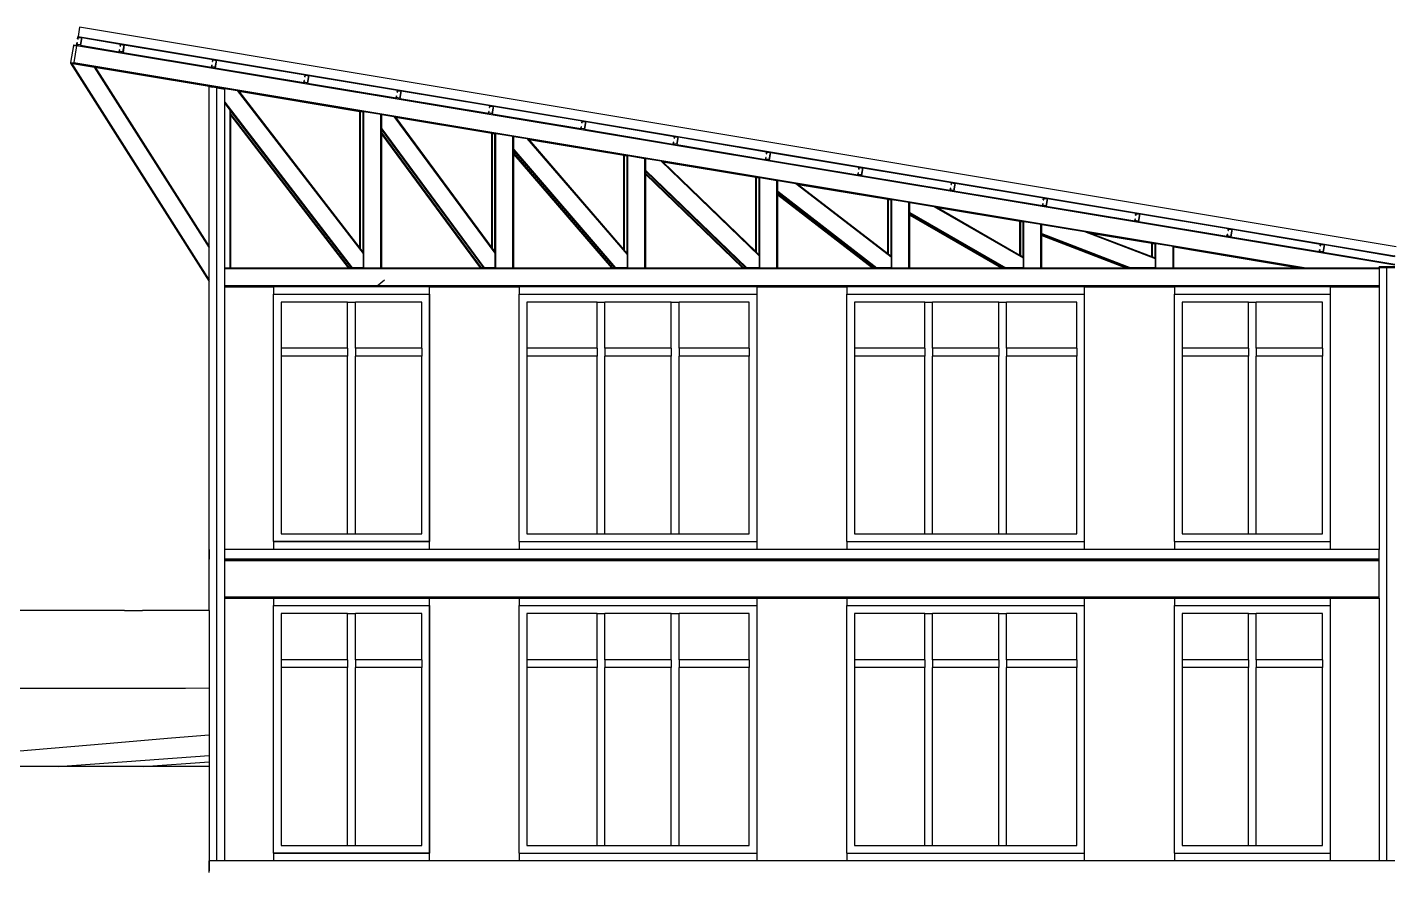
# Model space of a CAD drawing. Extents: x -53 to 53, y -13 to 12.
# Drawn here: x -43.05 to -25.52, y 1.38 to 12.21 of the extents above; entities that cross this region are included whole.
import ezdxf

# ---------------------------------------------------------------- set-up
doc = ezdxf.new("R2010")
doc.units = 0
doc.layers.get('0').update_dxf_attribs({"linetype": 'CONTINUOUS'})

msp = doc.modelspace()

# ---------------------------------------------------------------- linework, layer by layer
for p, q in [((-42.397, 12.096), (-42.398, 12.091)), ((-42.377, 12.215), (-42.397, 12.096)), ((-42.377, 12.215), (-42.397, 12.096)), ((-42.397, 12.096), (-25.517, 9.283)), ((-25.497, 9.401), (-42.377, 12.215)), ((-42.456, 11.982), (-42.492, 11.765)), ((-42.454, 11.992), (-42.456, 11.982)), ((-42.456, 11.982), (-42.417, 11.976)), ((-42.454, 11.992), (-42.415, 11.986)), ((-42.417, 11.976), (-42.452, 11.765)), ((-42.416, 11.982), (-42.417, 11.976)), ((-42.415, 11.986), (-42.416, 11.982)), ((-42.416, 11.982), (-25.516, 9.166)), ((-42.414, 11.992), (-42.415, 11.986)), ((-42.414, 11.992), (-42.41, 12.017)), ((-42.365, 11.984), (-42.414, 11.992)), ((-42.405, 12.016), (-42.41, 12.017)), ((-42.408, 11.996), (-42.405, 12.016)), ((-42.369, 11.99), (-42.408, 11.996)), ((-42.402, 12.066), (-42.398, 12.091)), ((-42.402, 12.066), (-42.397, 12.065)), ((-42.398, 12.091), (-42.348, 12.083)), ((-42.397, 12.065), (-42.394, 12.085)), ((-42.394, 12.085), (-42.354, 12.078)), ((-42.354, 12.078), (-42.369, 11.99)), ((-42.348, 12.083), (-42.365, 11.984)), ((-42.365, 11.984), (-41.87, 11.901)), ((-42.348, 12.083), (-41.853, 12)), ((-41.87, 11.901), (-41.866, 11.926)), ((-41.861, 11.925), (-41.866, 11.926)), ((-41.864, 11.906), (-41.861, 11.925)), ((-41.857, 11.975), (-41.853, 12)), ((-41.857, 11.975), (-41.853, 11.975)), ((-41.853, 12), (-41.804, 11.992)), ((-41.853, 11.975), (-41.849, 11.994)), ((-41.849, 11.994), (-41.81, 11.988)), ((-41.81, 11.988), (-41.825, 11.899)), ((-41.804, 11.992), (-41.82, 11.893)), ((-41.804, 11.992), (-40.67, 11.803)), ((-42.492, 11.765), (-42.494, 11.755)), ((-42.494, 11.755), (-40.716, 11.459)), ((-42.493, 11.755), (-42.494, 11.755)), ((-42.493, 11.755), (-42.494, 11.755)), ((-42.493, 11.755), (-42.494, 11.755)), ((-42.493, 11.755), (-40.716, 8.954)), ((-42.48, 11.753), (-42.493, 11.755)), ((-42.492, 11.765), (-42.453, 11.759)), ((-42.188, 11.704), (-42.48, 11.753)), ((-42.48, 11.753), (-40.716, 8.972)), ((-42.453, 11.759), (-42.454, 11.755)), ((-42.454, 11.755), (-40.714, 11.466)), ((-42.452, 11.765), (-42.453, 11.759)), ((-42.452, 11.765), (-26.649, 9.131)), ((-41.82, 11.893), (-41.87, 11.901)), ((-41.825, 11.899), (-41.864, 11.906)), ((-41.82, 11.893), (-40.686, 11.704)), ((-40.674, 11.778), (-40.67, 11.803)), ((-40.674, 11.778), (-40.669, 11.777)), ((-40.67, 11.803), (-40.62, 11.795)), ((-40.669, 11.777), (-40.666, 11.797)), ((-40.666, 11.797), (-40.626, 11.79)), ((-40.626, 11.79), (-40.641, 11.702)), ((-40.62, 11.795), (-40.637, 11.696)), ((-40.62, 11.795), (-39.486, 11.605)), ((-42.176, 11.702), (-42.188, 11.704)), ((-42.188, 11.704), (-40.716, 9.384)), ((-42.176, 11.702), (-40.716, 9.402)), ((-40.686, 11.704), (-40.682, 11.729)), ((-40.637, 11.696), (-40.686, 11.704)), ((-40.677, 11.728), (-40.682, 11.729)), ((-40.68, 11.708), (-40.677, 11.728)), ((-40.641, 11.702), (-40.68, 11.708)), ((-40.637, 11.696), (-39.502, 11.507)), ((-39.49, 11.581), (-39.486, 11.605)), ((-39.49, 11.581), (-39.485, 11.58)), ((-39.486, 11.605), (-39.437, 11.597)), ((-39.485, 11.58), (-39.482, 11.6)), ((-39.482, 11.6), (-39.442, 11.593)), ((-39.442, 11.593), (-39.457, 11.504)), ((-39.437, 11.597), (-39.453, 11.499)), ((-39.437, 11.597), (-38.302, 11.408)), ((-40.716, 11.459), (-40.714, 11.466)), ((-40.716, 11.456), (-40.716, 11.459)), ((-40.716, 11.456), (-40.716, 11.456)), ((-40.71, 11.455), (-40.716, 11.456)), ((-40.716, 9.402), (-40.716, 11.456)), ((-40.514, 11.432), (-40.714, 11.466)), ((-40.676, 11.449), (-40.71, 11.455)), ((-40.71, 11.455), (-40.676, 11.449)), ((-40.676, 11.449), (-40.676, 11.449)), ((-40.616, 11.439), (-40.676, 11.449)), ((-40.616, 1.521), (-40.616, 11.439)), ((-40.616, 11.439), (-40.516, 11.422)), ((-40.516, 11.422), (-40.514, 11.432)), ((-40.516, 11.254), (-40.516, 11.422)), ((-40.514, 11.432), (-40.355, 11.406)), ((-40.355, 11.406), (-38.743, 9.312)), ((-40.355, 11.406), (-40.341, 11.403)), ((-40.341, 11.403), (-38.743, 11.137)), ((-40.341, 11.403), (-40.335, 11.396)), ((-40.335, 11.396), (-38.783, 11.137)), ((-40.335, 11.396), (-38.783, 9.38)), ((-39.502, 11.507), (-39.498, 11.532)), ((-39.453, 11.499), (-39.502, 11.507)), ((-39.493, 11.531), (-39.498, 11.532)), ((-39.497, 11.511), (-39.493, 11.531)), ((-39.457, 11.504), (-39.497, 11.511)), ((-39.453, 11.499), (-38.319, 11.31)), ((-38.306, 11.384), (-38.302, 11.408)), ((-38.302, 11.408), (-38.253, 11.4)), ((-38.302, 11.383), (-38.298, 11.402)), ((-38.298, 11.402), (-38.259, 11.396)), ((-38.259, 11.396), (-38.274, 11.307)), ((-38.253, 11.4), (-38.269, 11.301)), ((-38.253, 11.4), (-37.119, 11.211)), ((-40.516, 11.238), (-40.516, 11.254)), ((-40.516, 11.254), (-38.882, 9.131)), ((-40.516, 9.131), (-40.516, 11.238)), ((-40.516, 11.238), (-40.446, 11.146)), ((-38.319, 11.31), (-38.315, 11.334)), ((-38.269, 11.301), (-38.319, 11.31)), ((-38.31, 11.333), (-38.315, 11.334)), ((-38.313, 11.314), (-38.31, 11.333)), ((-38.274, 11.307), (-38.313, 11.314)), ((-38.306, 11.384), (-38.302, 11.383)), ((-38.269, 11.301), (-37.135, 11.112)), ((-40.446, 9.131), (-40.446, 11.146)), ((-40.446, 11.146), (-40.436, 11.134)), ((-40.436, 11.098), (-40.436, 11.134)), ((-40.436, 11.134), (-38.895, 9.131)), ((-40.436, 11.082), (-40.436, 11.098)), ((-40.436, 11.098), (-38.922, 9.131)), ((-40.436, 11.082), (-38.935, 9.131)), ((-40.436, 9.131), (-40.436, 11.082)), ((-38.783, 9.38), (-38.783, 11.137)), ((-38.774, 11.135), (-38.783, 11.137)), ((-38.774, 9.367), (-38.774, 11.135)), ((-38.774, 11.135), (-38.743, 11.13)), ((-38.734, 11.135), (-38.743, 11.137)), ((-38.743, 11.13), (-38.743, 11.137)), ((-38.743, 9.328), (-38.743, 11.13)), ((-38.734, 9.131), (-38.734, 11.135)), ((-38.734, 11.135), (-38.513, 11.099)), ((-38.513, 9.131), (-38.513, 11.099)), ((-38.503, 11.097), (-38.513, 11.099)), ((-38.503, 10.912), (-38.503, 11.097)), ((-38.503, 11.097), (-38.347, 11.071)), ((-38.347, 11.071), (-37.051, 9.317)), ((-38.347, 11.071), (-38.333, 11.069)), ((-38.333, 11.069), (-37.051, 10.855)), ((-38.333, 11.069), (-38.328, 11.061)), ((-38.328, 11.061), (-37.091, 10.855)), ((-38.328, 11.061), (-37.091, 9.387)), ((-37.135, 11.112), (-37.131, 11.137)), ((-37.086, 11.104), (-37.135, 11.112)), ((-37.126, 11.136), (-37.131, 11.137)), ((-37.129, 11.116), (-37.126, 11.136)), ((-37.09, 11.11), (-37.129, 11.116)), ((-37.123, 11.186), (-37.119, 11.211)), ((-37.123, 11.186), (-37.118, 11.185)), ((-37.119, 11.211), (-37.069, 11.203)), ((-37.118, 11.185), (-37.115, 11.205)), ((-37.115, 11.205), (-37.075, 11.199)), ((-37.075, 11.199), (-37.09, 11.11)), ((-37.069, 11.203), (-37.086, 11.104)), ((-37.086, 11.104), (-35.951, 10.915)), ((-37.069, 11.203), (-35.935, 11.014)), ((-38.503, 10.912), (-38.511, 10.906)), ((-38.511, 10.906), (-38.503, 10.895)), ((-38.503, 10.912), (-37.188, 9.131)), ((-38.503, 10.895), (-38.503, 10.912)), ((-38.503, 10.895), (-37.2, 9.131)), ((-38.503, 10.857), (-38.503, 10.895)), ((-35.951, 10.915), (-35.947, 10.94)), ((-35.902, 10.907), (-35.951, 10.915)), ((-35.942, 10.939), (-35.947, 10.94)), ((-35.946, 10.919), (-35.942, 10.939)), ((-35.906, 10.913), (-35.946, 10.919)), ((-35.939, 10.989), (-35.935, 11.014)), ((-35.939, 10.989), (-35.934, 10.988)), ((-35.935, 11.014), (-35.886, 11.005)), ((-35.934, 10.988), (-35.931, 11.008)), ((-35.931, 11.008), (-35.891, 11.001)), ((-35.891, 11.001), (-35.906, 10.913)), ((-35.886, 11.005), (-35.902, 10.907)), ((-35.902, 10.907), (-34.768, 10.718)), ((-35.886, 11.005), (-34.751, 10.816)), ((-38.503, 10.857), (-37.228, 9.131)), ((-38.503, 10.841), (-38.503, 10.857)), ((-38.503, 9.131), (-38.503, 10.841)), ((-38.503, 10.841), (-37.24, 9.131)), ((-37.091, 9.387), (-37.091, 10.855)), ((-37.081, 10.853), (-37.091, 10.855)), ((-37.081, 9.374), (-37.081, 10.853)), ((-37.081, 10.853), (-37.051, 10.848)), ((-37.041, 10.853), (-37.051, 10.855)), ((-37.051, 10.848), (-37.051, 10.855)), ((-37.051, 9.333), (-37.051, 10.848)), ((-37.041, 9.131), (-37.041, 10.853)), ((-37.041, 10.853), (-36.821, 10.817)), ((-36.821, 9.131), (-36.821, 10.817)), ((-36.811, 10.815), (-36.821, 10.817)), ((-36.811, 10.646), (-36.811, 10.815)), ((-36.811, 10.815), (-36.641, 10.787)), ((-36.641, 10.787), (-35.358, 9.3)), ((-36.641, 10.787), (-36.626, 10.784)), ((-36.626, 10.784), (-35.358, 10.573)), ((-36.626, 10.784), (-36.619, 10.776)), ((-36.619, 10.776), (-35.398, 10.573)), ((-36.619, 10.776), (-35.398, 9.361)), ((-34.768, 10.718), (-34.764, 10.742)), ((-34.718, 10.71), (-34.768, 10.718)), ((-34.759, 10.742), (-34.764, 10.742)), ((-34.762, 10.722), (-34.759, 10.742)), ((-34.723, 10.715), (-34.762, 10.722)), ((-34.755, 10.792), (-34.751, 10.816)), ((-34.755, 10.792), (-34.75, 10.791)), ((-34.751, 10.816), (-34.702, 10.808)), ((-34.75, 10.791), (-34.747, 10.811)), ((-34.747, 10.811), (-34.708, 10.804)), ((-34.708, 10.804), (-34.723, 10.715)), ((-34.702, 10.808), (-34.718, 10.71)), ((-34.718, 10.71), (-33.584, 10.52)), ((-34.702, 10.808), (-33.568, 10.619)), ((-36.811, 10.631), (-36.811, 10.646)), ((-36.811, 10.646), (-35.504, 9.131)), ((-36.811, 10.631), (-35.517, 9.131)), ((-36.811, 10.6), (-36.811, 10.631)), ((-36.811, 10.6), (-35.544, 9.131)), ((-36.811, 10.585), (-36.811, 10.6)), ((-36.811, 9.131), (-36.811, 10.585)), ((-36.811, 10.585), (-35.557, 9.131)), ((-35.398, 9.361), (-35.398, 10.573)), ((-35.398, 10.573), (-35.389, 10.571)), ((-35.389, 9.35), (-35.389, 10.571)), ((-35.389, 10.571), (-35.358, 10.566)), ((-35.358, 10.573), (-35.349, 10.571)), ((-35.358, 10.566), (-35.358, 10.573)), ((-35.358, 9.315), (-35.358, 10.566)), ((-35.349, 9.131), (-35.349, 10.571)), ((-35.349, 10.571), (-35.128, 10.534)), ((-35.128, 9.131), (-35.128, 10.534)), ((-35.128, 10.534), (-35.118, 10.533)), ((-35.118, 10.38), (-35.118, 10.533)), ((-35.118, 10.533), (-34.926, 10.501)), ((-33.584, 10.52), (-33.58, 10.545)), ((-33.535, 10.512), (-33.584, 10.52)), ((-33.575, 10.544), (-33.58, 10.545)), ((-33.578, 10.525), (-33.575, 10.544)), ((-33.539, 10.518), (-33.578, 10.525)), ((-33.572, 10.594), (-33.568, 10.619)), ((-33.572, 10.594), (-33.567, 10.594)), ((-33.568, 10.619), (-33.518, 10.611)), ((-33.567, 10.594), (-33.564, 10.613)), ((-33.564, 10.613), (-33.524, 10.607)), ((-33.524, 10.607), (-33.539, 10.518)), ((-33.518, 10.611), (-33.535, 10.512)), ((-33.518, 10.611), (-32.384, 10.422)), ((-35.118, 10.366), (-35.118, 10.38)), ((-35.118, 10.38), (-33.824, 9.131)), ((-35.118, 10.366), (-33.839, 9.131)), ((-35.118, 10.341), (-35.118, 10.366)), ((-34.926, 10.501), (-33.666, 9.284)), ((-34.926, 10.501), (-34.909, 10.498)), ((-34.909, 10.498), (-33.666, 10.291)), ((-34.909, 10.498), (-34.901, 10.49)), ((-34.901, 10.49), (-33.706, 10.291)), ((-34.901, 10.49), (-33.706, 9.337)), ((-33.535, 10.512), (-32.4, 10.323)), ((-32.4, 10.323), (-32.396, 10.348)), ((-32.391, 10.347), (-32.396, 10.348)), ((-32.395, 10.327), (-32.391, 10.347)), ((-32.388, 10.397), (-32.384, 10.422)), ((-32.388, 10.397), (-32.383, 10.396)), ((-32.384, 10.422), (-32.335, 10.414)), ((-32.383, 10.396), (-32.38, 10.416)), ((-32.38, 10.416), (-32.34, 10.409)), ((-32.34, 10.409), (-32.355, 10.321)), ((-32.335, 10.414), (-32.351, 10.315)), ((-32.335, 10.414), (-31.2, 10.225)), ((-35.118, 10.341), (-33.864, 9.131)), ((-35.118, 10.327), (-35.118, 10.341)), ((-35.118, 9.131), (-35.118, 10.327)), ((-35.118, 10.327), (-33.879, 9.131)), ((-33.706, 9.337), (-33.706, 10.291)), ((-33.706, 10.291), (-33.696, 10.289)), ((-33.696, 9.327), (-33.696, 10.289)), ((-33.696, 10.289), (-33.666, 10.284)), ((-33.666, 10.291), (-33.656, 10.289)), ((-33.666, 10.284), (-33.666, 10.291)), ((-33.666, 9.298), (-33.666, 10.284)), ((-33.656, 9.131), (-33.656, 10.289)), ((-33.656, 10.289), (-33.436, 10.252)), ((-33.436, 9.131), (-33.436, 10.252)), ((-33.436, 10.252), (-33.426, 10.251)), ((-33.426, 10.112), (-33.426, 10.251)), ((-33.426, 10.251), (-33.195, 10.212)), ((-33.195, 10.212), (-31.973, 9.27)), ((-33.195, 10.212), (-33.175, 10.209)), ((-33.175, 10.209), (-31.973, 10.009)), ((-33.175, 10.209), (-33.164, 10.2)), ((-33.164, 10.2), (-32.013, 10.009)), ((-33.164, 10.2), (-32.013, 9.314)), ((-32.351, 10.315), (-32.4, 10.323)), ((-32.355, 10.321), (-32.395, 10.327)), ((-32.351, 10.315), (-31.217, 10.126)), ((-31.204, 10.2), (-31.2, 10.225)), ((-31.204, 10.2), (-31.199, 10.199)), ((-31.2, 10.225), (-31.151, 10.216)), ((-31.199, 10.199), (-31.196, 10.219)), ((-31.196, 10.219), (-31.157, 10.212)), ((-31.157, 10.212), (-31.172, 10.123)), ((-31.151, 10.216), (-31.167, 10.118)), ((-31.151, 10.216), (-30.017, 10.027)), ((-33.426, 10.099), (-33.426, 10.112)), ((-33.426, 10.112), (-32.154, 9.131)), ((-33.426, 10.099), (-32.17, 9.131)), ((-33.426, 10.081), (-33.426, 10.099)), ((-33.426, 10.081), (-32.194, 9.131)), ((-33.426, 10.068), (-33.426, 10.081)), ((-33.426, 9.131), (-33.426, 10.068)), ((-33.426, 10.068), (-32.21, 9.131)), ((-32.013, 9.314), (-32.013, 10.009)), ((-32.013, 10.009), (-32.004, 10.007)), ((-32.004, 9.306), (-32.004, 10.007)), ((-32.004, 10.007), (-31.973, 10.002)), ((-31.973, 10.009), (-31.964, 10.007)), ((-31.973, 10.002), (-31.973, 10.009)), ((-31.973, 9.283), (-31.973, 10.002)), ((-31.964, 9.131), (-31.964, 10.007)), ((-31.964, 10.007), (-31.743, 9.97)), ((-31.217, 10.126), (-31.213, 10.151)), ((-31.167, 10.118), (-31.217, 10.126)), ((-31.208, 10.15), (-31.213, 10.151)), ((-31.211, 10.13), (-31.208, 10.15)), ((-31.172, 10.123), (-31.211, 10.13)), ((-31.167, 10.118), (-30.033, 9.929)), ((-30.021, 10.003), (-30.017, 10.027)), ((-30.021, 10.003), (-30.016, 10.002)), ((-30.017, 10.027), (-29.967, 10.019)), ((-30.016, 10.002), (-30.013, 10.021)), ((-30.013, 10.021), (-29.973, 10.015)), ((-29.973, 10.015), (-29.988, 9.926)), ((-29.967, 10.019), (-29.984, 9.92)), ((-29.967, 10.019), (-28.833, 9.83)), ((-31.743, 9.131), (-31.743, 9.97)), ((-31.743, 9.97), (-31.733, 9.969)), ((-31.733, 9.841), (-31.733, 9.969)), ((-31.733, 9.969), (-31.423, 9.917)), ((-31.733, 9.83), (-31.733, 9.841)), ((-31.733, 9.841), (-30.501, 9.131)), ((-31.733, 9.83), (-30.521, 9.131)), ((-31.733, 9.818), (-31.733, 9.83)), ((-31.733, 9.818), (-30.541, 9.131)), ((-31.733, 9.807), (-31.733, 9.818)), ((-31.423, 9.917), (-30.281, 9.258)), ((-31.423, 9.917), (-31.395, 9.912)), ((-31.395, 9.912), (-30.281, 9.727)), ((-31.395, 9.912), (-31.379, 9.903)), ((-31.379, 9.903), (-30.321, 9.727)), ((-31.379, 9.903), (-30.321, 9.293)), ((-30.033, 9.929), (-30.029, 9.953)), ((-29.984, 9.92), (-30.033, 9.929)), ((-30.024, 9.952), (-30.029, 9.953)), ((-30.027, 9.933), (-30.024, 9.952)), ((-29.988, 9.926), (-30.027, 9.933)), ((-29.984, 9.92), (-28.849, 9.731)), ((-28.837, 9.805), (-28.833, 9.83)), ((-28.833, 9.83), (-28.784, 9.822)), ((-28.832, 9.804), (-28.829, 9.824)), ((-28.829, 9.824), (-28.789, 9.818)), ((-28.789, 9.818), (-28.804, 9.729)), ((-28.784, 9.822), (-28.8, 9.723)), ((-28.784, 9.822), (-27.649, 9.633)), ((-31.733, 9.131), (-31.733, 9.807)), ((-31.733, 9.807), (-30.561, 9.131)), ((-30.321, 9.293), (-30.321, 9.727)), ((-30.311, 9.725), (-30.321, 9.727)), ((-30.311, 9.287), (-30.311, 9.725)), ((-30.311, 9.725), (-30.281, 9.72)), ((-30.271, 9.725), (-30.281, 9.727)), ((-30.281, 9.72), (-30.281, 9.727)), ((-30.281, 9.27), (-30.281, 9.72)), ((-30.271, 9.131), (-30.271, 9.725)), ((-30.271, 9.725), (-30.051, 9.688)), ((-30.051, 9.131), (-30.051, 9.688)), ((-30.051, 9.688), (-30.041, 9.687)), ((-30.041, 9.569), (-30.041, 9.687)), ((-30.041, 9.687), (-29.494, 9.595)), ((-28.849, 9.731), (-28.845, 9.756)), ((-28.8, 9.723), (-28.849, 9.731)), ((-28.84, 9.755), (-28.845, 9.756)), ((-28.844, 9.735), (-28.84, 9.755)), ((-28.804, 9.729), (-28.844, 9.735)), ((-28.837, 9.805), (-28.832, 9.804)), ((-28.8, 9.723), (-27.666, 9.534)), ((-30.041, 9.558), (-30.041, 9.569)), ((-30.041, 9.569), (-28.897, 9.131)), ((-30.041, 9.558), (-28.924, 9.131)), ((-30.041, 9.553), (-30.041, 9.558)), ((-30.041, 9.553), (-28.937, 9.131)), ((-30.041, 9.543), (-30.041, 9.553)), ((-30.041, 9.131), (-30.041, 9.543)), ((-30.041, 9.543), (-28.964, 9.131)), ((-29.494, 9.595), (-29.445, 9.587)), ((-29.494, 9.595), (-28.588, 9.249)), ((-29.445, 9.587), (-28.588, 9.445)), ((-29.445, 9.587), (-29.414, 9.575)), ((-29.414, 9.575), (-28.628, 9.445)), ((-29.414, 9.575), (-28.628, 9.275)), ((-27.666, 9.534), (-27.662, 9.559)), ((-27.616, 9.526), (-27.666, 9.534)), ((-27.657, 9.558), (-27.662, 9.559)), ((-27.66, 9.538), (-27.657, 9.558)), ((-27.621, 9.532), (-27.66, 9.538)), ((-27.653, 9.608), (-27.649, 9.633)), ((-27.653, 9.608), (-27.648, 9.607)), ((-27.649, 9.633), (-27.6, 9.624)), ((-27.648, 9.607), (-27.645, 9.627)), ((-27.645, 9.627), (-27.606, 9.62)), ((-27.606, 9.62), (-27.621, 9.532)), ((-27.6, 9.624), (-27.616, 9.526)), ((-27.616, 9.526), (-26.482, 9.337)), ((-27.6, 9.624), (-26.466, 9.435)), ((-40.716, 9.384), (-40.716, 9.402)), ((-40.716, 8.972), (-40.716, 9.384)), ((-38.783, 9.38), (-38.774, 9.367)), ((-38.774, 9.367), (-38.743, 9.328)), ((-38.743, 9.328), (-38.743, 9.312)), ((-38.743, 9.312), (-38.743, 9.131)), ((-37.091, 9.387), (-37.081, 9.374)), ((-37.081, 9.374), (-37.051, 9.333)), ((-37.051, 9.333), (-37.051, 9.317)), ((-37.051, 9.317), (-37.051, 9.131)), ((-35.398, 9.361), (-35.389, 9.35)), ((-35.389, 9.35), (-35.358, 9.315)), ((-35.358, 9.315), (-35.358, 9.3)), ((-35.358, 9.3), (-35.358, 9.131)), ((-33.706, 9.337), (-33.696, 9.327)), ((-33.696, 9.327), (-33.666, 9.298)), ((-33.666, 9.298), (-33.666, 9.284)), ((-32.013, 9.314), (-32.004, 9.306)), ((-32.004, 9.306), (-31.973, 9.283)), ((-30.321, 9.293), (-30.311, 9.287)), ((-28.628, 9.275), (-28.628, 9.445)), ((-28.628, 9.445), (-28.619, 9.443)), ((-28.619, 9.271), (-28.619, 9.443)), ((-28.619, 9.443), (-28.588, 9.438)), ((-28.588, 9.445), (-28.579, 9.443)), ((-28.588, 9.438), (-28.588, 9.445)), ((-28.588, 9.26), (-28.588, 9.438)), ((-28.579, 9.131), (-28.579, 9.443)), ((-28.579, 9.443), (-28.358, 9.406)), ((-28.358, 9.131), (-28.358, 9.406)), ((-28.358, 9.406), (-28.348, 9.405)), ((-28.348, 9.405), (-26.709, 9.131)), ((-28.348, 9.398), (-28.348, 9.405)), ((-28.348, 9.398), (-26.749, 9.131)), ((-28.348, 9.131), (-28.348, 9.398)), ((-26.482, 9.337), (-26.478, 9.361)), ((-26.433, 9.329), (-26.482, 9.337)), ((-26.473, 9.361), (-26.478, 9.361)), ((-26.476, 9.341), (-26.473, 9.361)), ((-26.437, 9.334), (-26.476, 9.341)), ((-26.47, 9.411), (-26.466, 9.435)), ((-26.47, 9.411), (-26.465, 9.41)), ((-26.466, 9.435), (-26.416, 9.427)), ((-26.465, 9.41), (-26.461, 9.43)), ((-26.461, 9.43), (-26.422, 9.423)), ((-26.422, 9.423), (-26.437, 9.334)), ((-26.416, 9.427), (-26.433, 9.329)), ((-26.433, 9.329), (-25.516, 9.176)), ((-26.416, 9.427), (-25.518, 9.277)), ((-40.516, 9.131), (-40.446, 9.131)), ((-40.516, 9.121), (-40.516, 9.131)), ((-40.516, 9.121), (-25.716, 9.121)), ((-40.516, 8.901), (-40.516, 9.121)), ((-40.446, 9.131), (-40.436, 9.131)), ((-40.436, 9.131), (-38.935, 9.131)), ((-38.922, 9.131), (-38.935, 9.131)), ((-38.895, 9.131), (-38.922, 9.131)), ((-38.882, 9.131), (-38.895, 9.131)), ((-38.743, 9.131), (-38.882, 9.131)), ((-38.743, 9.131), (-38.734, 9.131)), ((-38.734, 9.131), (-38.513, 9.131)), ((-38.513, 9.131), (-38.503, 9.131)), ((-38.503, 9.131), (-37.24, 9.131)), ((-37.228, 9.131), (-37.24, 9.131)), ((-37.2, 9.131), (-37.228, 9.131)), ((-37.188, 9.131), (-37.2, 9.131)), ((-37.051, 9.131), (-37.188, 9.131)), ((-37.051, 9.131), (-37.041, 9.131)), ((-37.041, 9.131), (-36.821, 9.131)), ((-36.821, 9.131), (-36.811, 9.131)), ((-36.811, 9.131), (-35.557, 9.131)), ((-35.544, 9.131), (-35.557, 9.131)), ((-35.517, 9.131), (-35.544, 9.131)), ((-35.504, 9.131), (-35.517, 9.131)), ((-35.358, 9.131), (-35.504, 9.131)), ((-35.358, 9.131), (-35.349, 9.131)), ((-35.349, 9.131), (-35.128, 9.131)), ((-35.128, 9.131), (-35.118, 9.131)), ((-35.118, 9.131), (-33.879, 9.131)), ((-33.864, 9.131), (-33.879, 9.131)), ((-33.839, 9.131), (-33.864, 9.131)), ((-33.824, 9.131), (-33.839, 9.131)), ((-33.666, 9.131), (-33.824, 9.131)), ((-33.666, 9.284), (-33.666, 9.131)), ((-33.666, 9.131), (-33.656, 9.131)), ((-33.656, 9.131), (-33.436, 9.131)), ((-33.436, 9.131), (-33.426, 9.131)), ((-33.426, 9.131), (-32.21, 9.131)), ((-32.194, 9.131), (-32.21, 9.131)), ((-32.17, 9.131), (-32.194, 9.131)), ((-32.154, 9.131), (-32.17, 9.131)), ((-31.973, 9.131), (-32.154, 9.131)), ((-31.973, 9.283), (-31.973, 9.27)), ((-31.973, 9.27), (-31.973, 9.131)), ((-31.973, 9.131), (-31.964, 9.131)), ((-31.964, 9.131), (-31.743, 9.131)), ((-31.743, 9.131), (-31.733, 9.131)), ((-31.733, 9.131), (-30.561, 9.131)), ((-30.541, 9.131), (-30.561, 9.131)), ((-30.521, 9.131), (-30.541, 9.131)), ((-30.501, 9.131), (-30.521, 9.131)), ((-30.281, 9.131), (-30.501, 9.131)), ((-30.311, 9.287), (-30.281, 9.27)), ((-30.281, 9.27), (-30.281, 9.258)), ((-30.281, 9.258), (-30.281, 9.131)), ((-30.281, 9.131), (-30.271, 9.131)), ((-30.271, 9.131), (-30.051, 9.131)), ((-30.051, 9.131), (-30.041, 9.131)), ((-30.041, 9.131), (-28.964, 9.131)), ((-28.937, 9.131), (-28.964, 9.131)), ((-28.924, 9.131), (-28.937, 9.131)), ((-28.897, 9.131), (-28.924, 9.131)), ((-28.588, 9.131), (-28.897, 9.131)), ((-28.628, 9.275), (-28.619, 9.271)), ((-28.619, 9.271), (-28.588, 9.26)), ((-28.588, 9.26), (-28.588, 9.249)), ((-28.588, 9.249), (-28.588, 9.131)), ((-28.588, 9.131), (-28.579, 9.131)), ((-28.579, 9.131), (-28.358, 9.131)), ((-28.358, 9.131), (-28.348, 9.131)), ((-28.348, 9.131), (-26.749, 9.131)), ((-26.749, 9.131), (-26.709, 9.131)), ((-26.709, 9.131), (-26.649, 9.131)), ((-26.649, 9.131), (-25.716, 9.131)), ((-25.516, 9.141), (-25.716, 9.141)), ((-25.716, 9.131), (-25.716, 9.141)), ((-25.616, 9.131), (-25.716, 9.131)), ((-25.716, 9.131), (-25.716, 9.121)), ((-25.716, 9.121), (-25.716, 8.901)), ((-25.516, 9.131), (-25.616, 9.131)), ((-25.616, 1.521), (-25.616, 9.131)), ((-25.517, 9.283), (-25.518, 9.277)), ((-25.517, 9.283), (-25.516, 9.288)), ((-40.716, 8.954), (-40.716, 8.972)), ((-40.716, 4.733), (-40.716, 8.954)), ((-38.467, 8.97), (-38.562, 8.896)), ((-40.516, 8.891), (-40.516, 8.901)), ((-40.516, 8.901), (-25.756, 8.901)), ((-40.516, 8.887), (-40.516, 8.891)), ((-40.516, 8.891), (-25.756, 8.891)), ((-40.516, 5.517), (-40.516, 8.887)), ((-40.516, 8.887), (-39.891, 8.887)), ((-39.891, 8.887), (-39.891, 8.791)), ((-39.891, 5.617), (-39.891, 8.791)), ((-39.891, 8.791), (-37.891, 8.791)), ((-39.891, 8.791), (-37.891, 8.791)), ((-39.891, 5.617), (-39.891, 8.791)), ((-38.602, 8.896), (-38.609, 8.891)), ((-38.602, 8.896), (-38.609, 8.891)), ((-38.602, 8.896), (-38.609, 8.891)), ((-38.596, 8.901), (-38.602, 8.896)), ((-38.596, 8.901), (-38.602, 8.896)), ((-38.596, 8.901), (-38.602, 8.896)), ((-38.562, 8.896), (-38.569, 8.891)), ((-38.556, 8.901), (-38.562, 8.896)), ((-37.891, 8.887), (-36.741, 8.887)), ((-37.891, 8.791), (-37.891, 8.887)), ((-37.891, 5.617), (-37.891, 8.791)), ((-37.891, 8.791), (-37.891, 5.617)), ((-36.741, 8.887), (-36.741, 8.791)), ((-36.741, 8.791), (-33.691, 8.791)), ((-36.741, 5.617), (-36.741, 8.791)), ((-33.691, 8.887), (-32.541, 8.887)), ((-33.691, 8.791), (-33.691, 8.887)), ((-33.691, 5.617), (-33.691, 8.791)), ((-32.541, 8.887), (-32.541, 8.791)), ((-32.541, 5.617), (-32.541, 8.791)), ((-32.541, 8.791), (-29.491, 8.791)), ((-29.491, 8.887), (-28.341, 8.887)), ((-29.491, 8.791), (-29.491, 8.887)), ((-29.491, 5.617), (-29.491, 8.791)), ((-28.341, 8.887), (-28.341, 8.791)), ((-28.341, 5.617), (-28.341, 8.791)), ((-28.341, 8.791), (-26.341, 8.791)), ((-26.341, 8.887), (-25.716, 8.887)), ((-26.341, 8.791), (-26.341, 8.887)), ((-26.341, 5.617), (-26.341, 8.791)), ((-25.756, 8.901), (-25.756, 8.891)), ((-25.756, 8.901), (-25.716, 8.901)), ((-25.756, 8.891), (-25.716, 8.891)), ((-25.716, 8.901), (-25.716, 8.891)), ((-25.716, 8.891), (-25.716, 8.887)), ((-25.716, 8.887), (-25.716, 5.517)), ((-38.941, 8.691), (-39.791, 8.691)), ((-39.791, 8.691), (-39.791, 8.097)), ((-38.941, 8.691), (-38.841, 8.691)), ((-38.941, 8.097), (-38.941, 8.691)), ((-37.991, 8.691), (-38.841, 8.691)), ((-38.841, 8.097), (-38.841, 8.691)), ((-37.991, 8.097), (-37.991, 8.691)), ((-35.741, 8.691), (-36.641, 8.691)), ((-36.641, 8.691), (-36.641, 8.097)), ((-35.741, 8.691), (-35.641, 8.691)), ((-35.741, 8.097), (-35.741, 8.691)), ((-35.641, 8.097), (-35.641, 8.691)), ((-34.791, 8.691), (-35.641, 8.691)), ((-34.791, 8.691), (-34.691, 8.691)), ((-34.791, 8.097), (-34.791, 8.691)), ((-34.691, 8.097), (-34.691, 8.691)), ((-33.791, 8.691), (-34.691, 8.691)), ((-33.791, 8.097), (-33.791, 8.691)), ((-31.541, 8.691), (-32.441, 8.691)), ((-32.441, 8.691), (-32.441, 8.097)), ((-31.541, 8.691), (-31.441, 8.691)), ((-31.541, 8.097), (-31.541, 8.691)), ((-31.441, 8.097), (-31.441, 8.691)), ((-30.591, 8.691), (-31.441, 8.691)), ((-30.591, 8.691), (-30.491, 8.691)), ((-30.591, 8.097), (-30.591, 8.691)), ((-30.491, 8.097), (-30.491, 8.691)), ((-29.591, 8.691), (-30.491, 8.691)), ((-29.591, 8.097), (-29.591, 8.691)), ((-27.391, 8.691), (-28.241, 8.691)), ((-28.241, 8.691), (-28.241, 8.097)), ((-27.391, 8.691), (-27.291, 8.691)), ((-27.391, 8.097), (-27.391, 8.691)), ((-26.441, 8.691), (-27.291, 8.691)), ((-27.291, 8.097), (-27.291, 8.691)), ((-26.441, 8.097), (-26.441, 8.691)), ((-38.941, 8.097), (-39.791, 8.097)), ((-39.791, 8.097), (-39.791, 7.997)), ((-38.941, 8.097), (-38.941, 7.997)), ((-37.991, 8.097), (-38.841, 8.097)), ((-38.841, 8.097), (-38.841, 7.997)), ((-37.991, 8.097), (-37.991, 7.997)), ((-35.741, 8.097), (-36.641, 8.097)), ((-36.641, 8.097), (-36.641, 7.997)), ((-35.741, 8.097), (-35.741, 7.997)), ((-34.791, 8.097), (-35.641, 8.097)), ((-35.641, 8.097), (-35.641, 7.997)), ((-34.791, 8.097), (-34.791, 7.997)), ((-33.791, 8.097), (-34.691, 8.097)), ((-34.691, 8.097), (-34.691, 7.997)), ((-33.791, 8.097), (-33.791, 7.997)), ((-31.541, 8.097), (-32.441, 8.097)), ((-32.441, 8.097), (-32.441, 7.997)), ((-31.541, 8.097), (-31.541, 7.997)), ((-30.591, 8.097), (-31.441, 8.097)), ((-31.441, 8.097), (-31.441, 7.997)), ((-30.591, 8.097), (-30.591, 7.997)), ((-29.591, 8.097), (-30.491, 8.097)), ((-30.491, 8.097), (-30.491, 7.997)), ((-29.591, 8.097), (-29.591, 7.997)), ((-27.391, 8.097), (-28.241, 8.097)), ((-28.241, 8.097), (-28.241, 7.997)), ((-27.391, 8.097), (-27.391, 7.997)), ((-26.441, 8.097), (-27.291, 8.097)), ((-27.291, 8.097), (-27.291, 7.997)), ((-26.441, 8.097), (-26.441, 7.997)), ((-38.941, 7.997), (-39.791, 7.997)), ((-39.791, 7.997), (-39.791, 5.717)), ((-38.941, 5.717), (-38.941, 7.997)), ((-37.991, 7.997), (-38.841, 7.997)), ((-38.841, 5.717), (-38.841, 7.997)), ((-37.991, 5.717), (-37.991, 7.997)), ((-35.741, 7.997), (-36.641, 7.997)), ((-36.641, 7.997), (-36.641, 5.717)), ((-35.741, 5.717), (-35.741, 7.997)), ((-34.791, 7.997), (-35.641, 7.997)), ((-35.641, 5.717), (-35.641, 7.997)), ((-34.791, 5.717), (-34.791, 7.997)), ((-33.791, 7.997), (-34.691, 7.997)), ((-34.691, 5.717), (-34.691, 7.997)), ((-33.791, 5.717), (-33.791, 7.997)), ((-31.541, 7.997), (-32.441, 7.997)), ((-32.441, 7.997), (-32.441, 5.717)), ((-31.541, 5.717), (-31.541, 7.997)), ((-30.591, 7.997), (-31.441, 7.997)), ((-31.441, 5.717), (-31.441, 7.997)), ((-30.591, 5.717), (-30.591, 7.997)), ((-29.591, 7.997), (-30.491, 7.997)), ((-30.491, 5.717), (-30.491, 7.997)), ((-29.591, 5.717), (-29.591, 7.997)), ((-27.391, 7.997), (-28.241, 7.997)), ((-28.241, 7.997), (-28.241, 5.717)), ((-27.391, 5.717), (-27.391, 7.997)), ((-26.441, 7.997), (-27.291, 7.997)), ((-27.291, 5.717), (-27.291, 7.997)), ((-26.441, 5.717), (-26.441, 7.997)), ((-39.891, 5.617), (-37.891, 5.617)), ((-39.891, 5.617), (-39.891, 5.517)), ((-37.891, 5.617), (-39.891, 5.617)), ((-39.791, 5.717), (-38.941, 5.717)), ((-38.941, 5.717), (-38.841, 5.717)), ((-38.841, 5.717), (-37.991, 5.717)), ((-37.891, 5.517), (-37.891, 5.617)), ((-36.741, 5.617), (-33.691, 5.617)), ((-36.741, 5.617), (-36.741, 5.517)), ((-36.641, 5.717), (-35.741, 5.717)), ((-35.741, 5.717), (-35.641, 5.717)), ((-35.641, 5.717), (-34.791, 5.717)), ((-34.791, 5.717), (-34.691, 5.717)), ((-34.691, 5.717), (-33.791, 5.717)), ((-33.691, 5.517), (-33.691, 5.617)), ((-32.541, 5.617), (-29.491, 5.617)), ((-32.541, 5.617), (-32.541, 5.517)), ((-32.441, 5.717), (-31.541, 5.717)), ((-31.541, 5.717), (-31.441, 5.717)), ((-31.441, 5.717), (-30.591, 5.717)), ((-30.591, 5.717), (-30.491, 5.717)), ((-30.491, 5.717), (-29.591, 5.717)), ((-29.491, 5.517), (-29.491, 5.617)), ((-28.341, 5.617), (-26.341, 5.617)), ((-28.341, 5.617), (-28.341, 5.517)), ((-28.241, 5.717), (-27.391, 5.717)), ((-27.391, 5.717), (-27.291, 5.717)), ((-27.291, 5.717), (-26.441, 5.717)), ((-26.341, 5.517), (-26.341, 5.617)), ((-40.716, 5.517), (-40.716, 5.397)), ((-39.891, 5.517), (-40.516, 5.517)), ((-40.516, 5.397), (-40.516, 5.517)), ((-37.891, 5.517), (-39.891, 5.517)), ((-36.741, 5.517), (-37.891, 5.517)), ((-33.691, 5.517), (-36.741, 5.517)), ((-32.541, 5.517), (-33.691, 5.517)), ((-29.491, 5.517), (-32.541, 5.517)), ((-28.341, 5.517), (-29.491, 5.517)), ((-26.341, 5.517), (-28.341, 5.517)), ((-25.716, 5.517), (-26.341, 5.517)), ((-25.716, 5.397), (-25.716, 5.517)), ((-40.716, 5.397), (-40.716, 5.391)), ((-40.516, 5.391), (-40.516, 5.397)), ((-40.516, 5.397), (-25.716, 5.397)), ((-40.516, 5.375), (-40.516, 5.391)), ((-40.516, 5.391), (-25.716, 5.391)), ((-40.516, 4.907), (-40.516, 5.375)), ((-40.516, 5.375), (-25.716, 5.375)), ((-25.716, 5.391), (-25.716, 5.397)), ((-25.716, 5.375), (-25.716, 5.391)), ((-25.716, 4.907), (-25.716, 5.375)), ((-41.8, 4.733), (-53.379, 4.733)), ((-41.8, 4.733), (-41.572, 4.733)), ((-40.716, 4.733), (-41.572, 4.733)), ((-40.716, 4.733), (-40.716, 4.301)), ((-40.516, 4.891), (-40.516, 4.907)), ((-40.516, 4.907), (-25.716, 4.907)), ((-40.516, 1.521), (-40.516, 4.891)), ((-40.516, 4.891), (-39.891, 4.891)), ((-39.891, 4.891), (-39.891, 4.796)), ((-39.891, 4.891), (-37.891, 4.891)), ((-39.891, 1.621), (-39.891, 4.796)), ((-39.891, 4.796), (-37.891, 4.796)), ((-39.891, 4.796), (-37.891, 4.796)), ((-39.891, 1.621), (-39.891, 4.796)), ((-37.891, 4.891), (-36.741, 4.891)), ((-37.891, 4.796), (-37.891, 4.891)), ((-37.891, 1.621), (-37.891, 4.796)), ((-37.891, 4.796), (-37.891, 1.621)), ((-36.741, 4.891), (-36.741, 4.796)), ((-36.741, 4.891), (-33.691, 4.891)), ((-36.741, 4.796), (-33.691, 4.796)), ((-36.741, 1.621), (-36.741, 4.796)), ((-33.691, 4.891), (-32.541, 4.891)), ((-33.691, 4.796), (-33.691, 4.891)), ((-33.691, 1.621), (-33.691, 4.796)), ((-32.541, 4.891), (-32.541, 4.796)), ((-32.541, 4.891), (-29.491, 4.891)), ((-32.541, 1.621), (-32.541, 4.796)), ((-32.541, 4.796), (-29.491, 4.796)), ((-29.491, 4.891), (-28.341, 4.891)), ((-29.491, 4.796), (-29.491, 4.891)), ((-29.491, 1.621), (-29.491, 4.796)), ((-28.341, 4.891), (-28.341, 4.796)), ((-28.341, 4.891), (-26.341, 4.891)), ((-28.341, 1.621), (-28.341, 4.796)), ((-28.341, 4.796), (-26.341, 4.796)), ((-26.341, 4.891), (-25.716, 4.891)), ((-26.341, 4.796), (-26.341, 4.891)), ((-26.341, 1.621), (-26.341, 4.796)), ((-25.716, 4.891), (-25.716, 4.907)), ((-25.716, 4.891), (-25.716, 1.521)), ((-39.791, 4.696), (-39.791, 4.101)), ((-38.941, 4.696), (-39.791, 4.696)), ((-38.941, 4.696), (-38.841, 4.696)), ((-38.941, 4.101), (-38.941, 4.696)), ((-37.991, 4.696), (-38.841, 4.696)), ((-38.841, 4.101), (-38.841, 4.696)), ((-37.991, 4.101), (-37.991, 4.696)), ((-36.641, 4.696), (-36.641, 4.101)), ((-35.741, 4.696), (-36.641, 4.696)), ((-35.741, 4.696), (-35.641, 4.696)), ((-35.741, 4.101), (-35.741, 4.696)), ((-35.641, 4.101), (-35.641, 4.696)), ((-34.791, 4.696), (-35.641, 4.696)), ((-34.791, 4.696), (-34.691, 4.696)), ((-34.791, 4.101), (-34.791, 4.696)), ((-33.791, 4.696), (-34.691, 4.696)), ((-34.691, 4.101), (-34.691, 4.696)), ((-33.791, 4.101), (-33.791, 4.696)), ((-32.441, 4.696), (-32.441, 4.101)), ((-31.541, 4.696), (-32.441, 4.696)), ((-31.541, 4.696), (-31.441, 4.696)), ((-31.541, 4.101), (-31.541, 4.696)), ((-31.441, 4.101), (-31.441, 4.696)), ((-30.591, 4.696), (-31.441, 4.696)), ((-30.591, 4.696), (-30.491, 4.696)), ((-30.591, 4.101), (-30.591, 4.696)), ((-29.591, 4.696), (-30.491, 4.696)), ((-30.491, 4.101), (-30.491, 4.696)), ((-29.591, 4.101), (-29.591, 4.696)), ((-28.241, 4.696), (-28.241, 4.101)), ((-27.391, 4.696), (-28.241, 4.696)), ((-27.391, 4.696), (-27.291, 4.696)), ((-27.391, 4.101), (-27.391, 4.696)), ((-26.441, 4.696), (-27.291, 4.696)), ((-27.291, 4.101), (-27.291, 4.696)), ((-26.441, 4.101), (-26.441, 4.696)), ((-40.716, 4.301), (-40.716, 3.739)), ((-38.941, 4.101), (-39.791, 4.101)), ((-39.791, 4.101), (-39.791, 4.001)), ((-38.941, 4.101), (-38.941, 4.001)), ((-37.991, 4.101), (-38.841, 4.101)), ((-38.841, 4.101), (-38.841, 4.001)), ((-37.991, 4.101), (-37.991, 4.001)), ((-35.741, 4.101), (-36.641, 4.101)), ((-36.641, 4.101), (-36.641, 4.001)), ((-35.741, 4.101), (-35.741, 4.001)), ((-34.791, 4.101), (-35.641, 4.101)), ((-35.641, 4.101), (-35.641, 4.001)), ((-34.791, 4.101), (-34.791, 4.001)), ((-33.791, 4.101), (-34.691, 4.101)), ((-34.691, 4.101), (-34.691, 4.001)), ((-33.791, 4.101), (-33.791, 4.001)), ((-31.541, 4.101), (-32.441, 4.101)), ((-32.441, 4.101), (-32.441, 4.001)), ((-31.541, 4.101), (-31.541, 4.001)), ((-30.591, 4.101), (-31.441, 4.101)), ((-31.441, 4.101), (-31.441, 4.001)), ((-30.591, 4.101), (-30.591, 4.001)), ((-29.591, 4.101), (-30.491, 4.101)), ((-30.491, 4.101), (-30.491, 4.001)), ((-29.591, 4.101), (-29.591, 4.001)), ((-27.391, 4.101), (-28.241, 4.101)), ((-28.241, 4.101), (-28.241, 4.001)), ((-27.391, 4.101), (-27.391, 4.001)), ((-26.441, 4.101), (-27.291, 4.101)), ((-27.291, 4.101), (-27.291, 4.001)), ((-26.441, 4.101), (-26.441, 4.001)), ((-38.941, 4.001), (-39.791, 4.001)), ((-39.791, 4.001), (-39.791, 1.721)), ((-38.941, 1.721), (-38.941, 4.001)), ((-37.991, 4.001), (-38.841, 4.001)), ((-38.841, 1.721), (-38.841, 4.001)), ((-37.991, 1.721), (-37.991, 4.001)), ((-35.741, 4.001), (-36.641, 4.001)), ((-36.641, 4.001), (-36.641, 1.721)), ((-35.741, 1.721), (-35.741, 4.001)), ((-34.791, 4.001), (-35.641, 4.001)), ((-35.641, 1.721), (-35.641, 4.001)), ((-34.791, 1.721), (-34.791, 4.001)), ((-33.791, 4.001), (-34.691, 4.001)), ((-34.691, 1.721), (-34.691, 4.001)), ((-33.791, 1.721), (-33.791, 4.001)), ((-31.541, 4.001), (-32.441, 4.001)), ((-32.441, 4.001), (-32.441, 1.721)), ((-31.541, 1.721), (-31.541, 4.001)), ((-30.591, 4.001), (-31.441, 4.001)), ((-31.441, 1.721), (-31.441, 4.001)), ((-30.591, 1.721), (-30.591, 4.001)), ((-29.591, 4.001), (-30.491, 4.001)), ((-30.491, 1.721), (-30.491, 4.001)), ((-29.591, 1.721), (-29.591, 4.001)), ((-27.391, 4.001), (-28.241, 4.001)), ((-28.241, 4.001), (-28.241, 1.721)), ((-27.391, 1.721), (-27.391, 4.001)), ((-26.441, 4.001), (-27.291, 4.001)), ((-27.291, 1.721), (-27.291, 4.001)), ((-26.441, 1.721), (-26.441, 4.001)), ((-42.652, 3.733), (-44.299, 3.733)), ((-42.397, 3.733), (-42.652, 3.733)), ((-41.017, 3.733), (-42.397, 3.733)), ((-40.716, 3.739), (-41.017, 3.733)), ((-40.716, 3.739), (-40.716, 3.199)), ((-40.716, 3.199), (-40.716, 3.136)), ((-42.037, 3.023), (-43.193, 2.924)), ((-41.197, 3.095), (-42.037, 3.023)), ((-40.716, 3.136), (-41.197, 3.095)), ((-40.716, 3.136), (-40.716, 2.874)), ((-42.652, 2.733), (-40.716, 2.874)), ((-40.716, 2.874), (-40.716, 2.794)), ((-42.652, 2.733), (-43.262, 2.733)), ((-41.557, 2.733), (-42.652, 2.733)), ((-41.557, 2.733), (-40.716, 2.794)), ((-40.716, 2.733), (-41.557, 2.733)), ((-40.716, 2.794), (-40.716, 2.733)), ((-40.716, 2.733), (-40.716, 2.431)), ((-40.716, 2.431), (-40.716, 1.733)), ((-40.716, 1.733), (-40.716, 1.521)), ((-39.891, 1.621), (-37.891, 1.621)), ((-39.891, 1.621), (-39.891, 1.521)), ((-37.891, 1.621), (-39.891, 1.621)), ((-39.791, 1.721), (-38.941, 1.721)), ((-38.941, 1.721), (-38.841, 1.721)), ((-38.841, 1.721), (-37.991, 1.721)), ((-37.891, 1.521), (-37.891, 1.621)), ((-36.741, 1.621), (-33.691, 1.621)), ((-36.741, 1.621), (-36.741, 1.521)), ((-36.641, 1.721), (-35.741, 1.721)), ((-35.741, 1.721), (-35.641, 1.721)), ((-35.641, 1.721), (-34.791, 1.721)), ((-34.791, 1.721), (-34.691, 1.721)), ((-34.691, 1.721), (-33.791, 1.721)), ((-33.691, 1.521), (-33.691, 1.621)), ((-32.541, 1.621), (-29.491, 1.621)), ((-32.541, 1.621), (-32.541, 1.521)), ((-32.441, 1.721), (-31.541, 1.721)), ((-31.541, 1.721), (-31.441, 1.721)), ((-31.441, 1.721), (-30.591, 1.721)), ((-30.591, 1.721), (-30.491, 1.721)), ((-30.491, 1.721), (-29.591, 1.721)), ((-29.491, 1.521), (-29.491, 1.621)), ((-28.341, 1.621), (-26.341, 1.621)), ((-28.341, 1.621), (-28.341, 1.521)), ((-28.241, 1.721), (-27.391, 1.721)), ((-27.391, 1.721), (-27.291, 1.721)), ((-27.291, 1.721), (-26.441, 1.721)), ((-26.341, 1.521), (-26.341, 1.621)), ((-40.616, 1.521), (-40.716, 1.521)), ((-40.716, 1.371), (-40.716, 1.521)), ((-40.716, 1.521), (-40.716, 1.401)), ((-40.516, 1.521), (-40.616, 1.521)), ((-39.891, 1.521), (-40.516, 1.521)), ((-37.891, 1.521), (-39.891, 1.521)), ((-36.741, 1.521), (-37.891, 1.521)), ((-33.691, 1.521), (-36.741, 1.521)), ((-32.541, 1.521), (-33.691, 1.521)), ((-29.491, 1.521), (-32.541, 1.521)), ((-28.341, 1.521), (-29.491, 1.521)), ((-26.341, 1.521), (-28.341, 1.521)), ((-25.716, 1.521), (-26.341, 1.521)), ((-25.616, 1.521), (-25.716, 1.521)), ((-25.516, 1.521), (-25.616, 1.521)), ((-40.716, 1.401), (-40.716, 1.396))]:
    msp.add_line(p, q)

doc.saveas('drawing.dxf')
